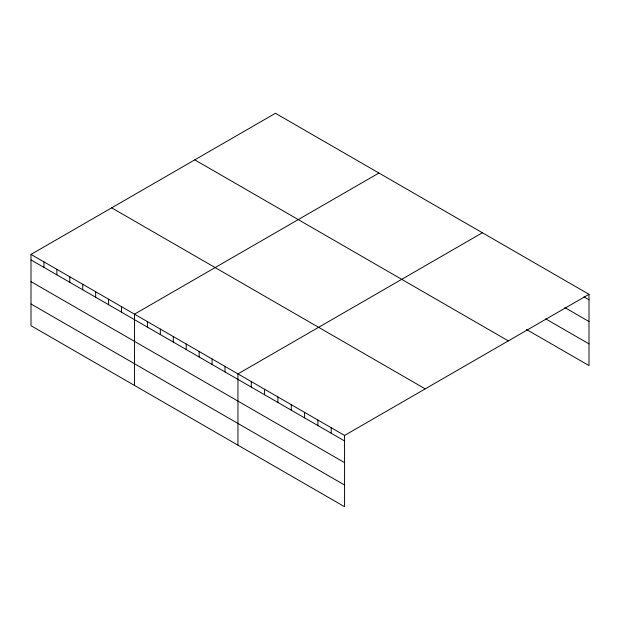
<?xml version="1.0" encoding="UTF-8"?>
<svg xmlns="http://www.w3.org/2000/svg" width="620" height="620" viewBox="0 0 620 620"><rect width="100%" height="100%" fill="white"/><g stroke="black" fill="none" stroke-linecap="round" stroke-linejoin="round"><path stroke-width="0.93" d="M344.557 462.644L344.557 435.442L31 254.409L31 325.686L344.557 506.718L344.557 462.644L31 281.62M526.535 329.522L589 365.591L589 294.314L275.443 113.282L31 254.409M378.913 173.026L134.47 314.154L134.47 385.423M482.391 232.763L237.948 373.891L237.948 445.168M344.557 435.442L589 294.314M584.001 296.926L589 299.817M564.843 307.574L589 321.517M545.693 318.874L589 343.883M194.773 159.859L508.33 340.892M111.67 207.84L425.227 388.872M31 259.912L344.557 440.944M31 303.978L344.557 485.011M331.235 427.746L331.235 433.248M317.905 420.058L317.905 425.553M304.583 412.362L304.583 417.857M291.253 404.666L291.253 410.169M277.93 396.971L277.93 402.473M264.601 389.283L264.601 394.777M251.271 381.587L251.271 387.082M225.013 366.428L225.013 371.923M212.079 358.957L212.079 364.459M199.144 351.494L199.144 356.988M186.209 344.022L186.209 349.525M173.275 336.551L173.275 342.054M160.34 329.088L160.34 334.583M147.405 321.617L147.405 327.12M121.543 306.683L121.543 312.185M108.608 299.22L108.608 304.714M95.674 291.749L95.674 297.251M82.739 284.286L82.739 289.78M69.804 276.815L69.804 282.317M56.869 269.351L56.869 274.846M43.935 261.88L43.935 267.375"/></g></svg>
